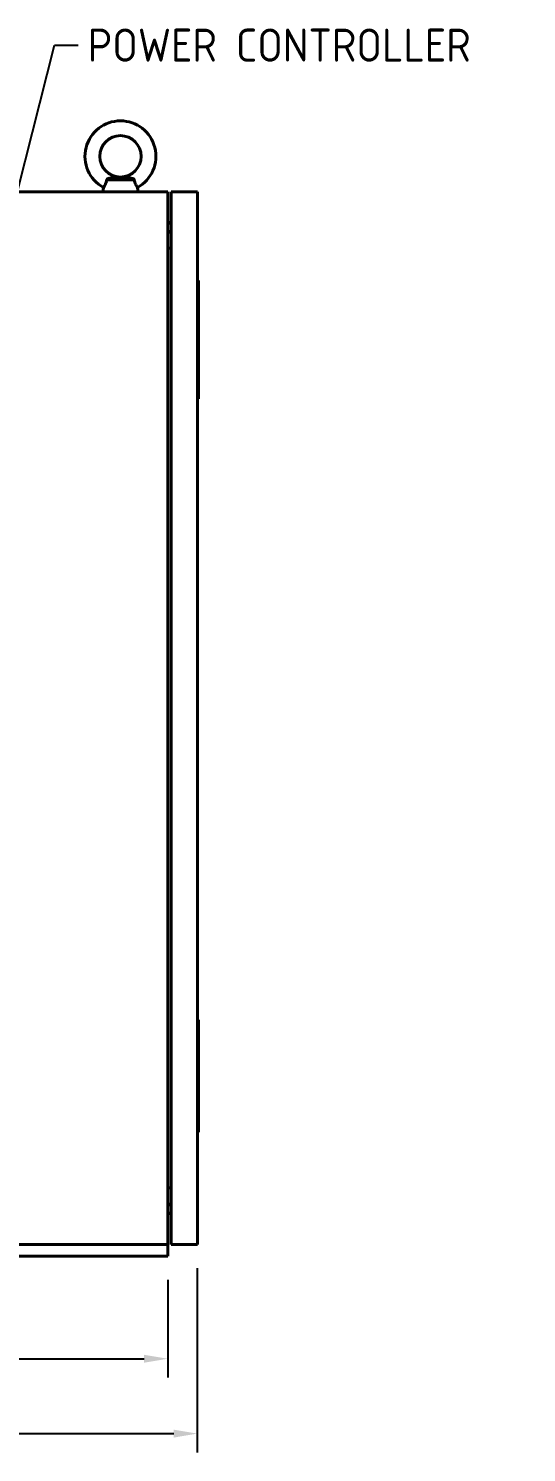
# Model space of a CAD drawing. Header units: millimetres. Extents: x 0 to 4752, y 0 to 3360.
# Drawn here: x 2181 to 2602, y 936 to 2140 of the extents above; entities that cross this region are included whole.
import ezdxf

# ---------------------------------------------------------------- set-up
doc = ezdxf.new("R2010")
doc.units = ezdxf.units.MM
doc.header["$LTSCALE"] = 8
for name, color, linetype, lineweight in [('가시적인 것(ISO)', 3, 'Continuous', 40), ('가시적인 좁은 것(ISO)', 3, 'Continuous', 35), ('기호(ISO)', 5, 'Continuous', 25), ('치수(ISO)', 2, 'Continuous', 25)]:
    doc.layers.add(name, color=color, linetype=linetype, lineweight=lineweight)
doc.styles.add('치수 텍스트_PSTEK_POSCO', font='isocp.shx')
doc.dimstyles.new('치수_PSTEK_POSCO', dxfattribs={"dimscale": 8, "dimtxt": 3.5, "dimasz": 2.5, "dimexe": 2, "dimexo": 2.5, "dimgap": 1, "dimtad": 1, "dimrnd": 1e-08, "dimdsep": 46, "dimtxsty": '치수 텍스트_PSTEK_POSCO', "dimcen": 0.09, "dimdle": 10, "dimclrd": 7, "dimclre": 7, "dimclrt": 2, "dimadec": 1, "dimazin": 2, "dimtfac": 1, "dimtmove": 0, "dimatfit": 3, "dimfxl": 0, "dimtolj": 1, "dimlwd": -1, "dimlwe": -1, "dimarcsym": 0})
doc.dimstyles.new('치수_PSTEK_POSCO$7', dxfattribs={"dimscale": 8, "dimtxt": 3.5, "dimasz": 2.5, "dimexe": 2, "dimexo": 2.5, "dimgap": 1, "dimtad": 1, "dimrnd": 1e-08, "dimdsep": 46, "dimtxsty": '치수 텍스트_PSTEK_POSCO', "dimcen": 0.09, "dimdle": 10, "dimclrd": 7, "dimclre": 7, "dimclrt": 2, "dimadec": 1, "dimazin": 2, "dimtfac": 1, "dimtmove": 0, "dimatfit": 3, "dimfxl": 0, "dimtolj": 1, "dimlwd": -1, "dimlwe": -1, "dimarcsym": 0})

# ---------------------------------------------------------------- blocks, each defined once
blk = doc.blocks.new('*D22')
at = {"layer": 'Defpoints', "color": 0}
for p in [(1498.4, 1101.9), (2298.4, 1101.9), (2298.4, 1015.2)]:
    blk.add_point(p, dxfattribs=at)
at = {"layer": '치수(ISO)', "color": 7}
for p, q in [((1498.4, 1081.9), (1498.4, 999.2)), ((2298.4, 1081.9), (2298.4, 999.2)), ((1518.4, 1015.2), (2278.4, 1015.2))]:
    blk.add_line(p, q, dxfattribs=at)
for points in [[(1518.4, 1018.5), (1518.4, 1011.8), (1498.4, 1015.2)], [(2278.4, 1018.5), (2278.4, 1011.8), (2298.4, 1015.2)]]:
    blk.add_solid(points, dxfattribs=at)
at = {"layer": '치수(ISO)', "color": 2, "insert": (1873.2, 1037.2), "char_height": 28, "attachment_point": 4, "style": '치수 텍스트_PSTEK_POSCO'}
blk.add_mtext('\\A1;800', dxfattribs=at)
blk = doc.blocks.new('*D35')
at = {"layer": 'Defpoints', "color": 0}
for p in [(2323.4, 1111.9), (1498.4, 1101.9), (2323.4, 951.9)]:
    blk.add_point(p, dxfattribs=at)
at = {"layer": '치수(ISO)', "color": 7}
for p, q in [((2323.4, 1091.9), (2323.4, 935.9)), ((1498.4, 1081.9), (1498.4, 935.9)), ((1518.4, 951.9), (2303.4, 951.9))]:
    blk.add_line(p, q, dxfattribs=at)
for points in [[(1518.4, 955.2), (1518.4, 948.5), (1498.4, 951.9)], [(2303.4, 955.2), (2303.4, 948.5), (2323.4, 951.9)]]:
    blk.add_solid(points, dxfattribs=at)
at = {"layer": '치수(ISO)', "color": 2, "insert": (1885.1, 973.9), "char_height": 28, "attachment_point": 4, "style": '치수 텍스트_PSTEK_POSCO'}
blk.add_mtext('\\A1;825', dxfattribs=at)

msp = doc.modelspace()

# ---------------------------------------------------------------- linework, layer by layer
at = {"layer": '가시적인 것(ISO)'}
for p, q in [((2298.422, 2001.882), (1498.422, 2001.882)), ((2244.067, 2005.539), (2243.422, 2001.882)), ((2272.777, 2005.539), (2273.422, 2001.882)), ((2298.422, 1111.882), (2298.422, 2001.882)), ((2301.422, 1111.882), (2301.422, 2001.882)), ((2301.422, 2001.882), (2323.422, 2001.882)), ((2323.422, 2001.882), (2323.422, 1111.882)), ((2298.422, 1975.882), (2301.422, 1975.882)), ((2298.422, 1967.882), (2301.422, 1967.882)), ((2298.422, 1954.182), (2301.422, 1954.182)), ((2324.422, 1926.882), (2323.422, 1926.882)), ((2324.422, 1826.882), (2324.422, 1926.882)), ((2324.422, 1921.882), (2324.432, 1921.882)), ((2324.422, 1916.882), (2324.432, 1916.882)), ((2324.432, 1921.882), (2324.432, 1916.882)), ((2324.432, 1916.882), (2324.432, 1836.882)), ((2324.422, 1836.882), (2324.432, 1836.882)), ((2324.422, 1831.882), (2324.432, 1831.882)), ((2324.432, 1836.882), (2324.432, 1831.882)), ((2324.422, 1826.882), (2323.422, 1826.882)), ((2324.422, 1301.882), (2323.422, 1301.882)), ((2324.422, 1206.882), (2324.422, 1301.882)), ((2324.422, 1296.882), (2324.432, 1296.882)), ((2324.422, 1291.882), (2324.432, 1291.882)), ((2324.432, 1296.882), (2324.432, 1291.882)), ((2324.432, 1291.882), (2324.432, 1216.882)), ((2324.422, 1216.882), (2324.432, 1216.882)), ((2324.432, 1216.882), (2324.432, 1211.882)), ((2324.422, 1206.882), (2323.422, 1206.882)), ((2324.422, 1211.882), (2324.432, 1211.882)), ((2298.422, 1159.582), (2301.422, 1159.582)), ((2298.422, 1145.882), (2301.422, 1145.882)), ((2298.422, 1137.882), (2301.422, 1137.882)), ((1498.422, 1111.882), (2298.422, 1111.882)), ((2298.422, 1101.882), (2298.422, 1111.882)), ((2301.422, 1111.882), (2323.422, 1111.882)), ((1498.422, 1101.882), (2298.422, 1101.882))]:
    msp.add_line(p, q, dxfattribs=at)
msp.add_circle((2258.422, 2031.882), 17.5, dxfattribs=at)
msp.add_arc((2258.422, 2031.882), 30, 298.587692, 241.412308, dxfattribs=at)
for points, knots in [([(2246.731, 2011.831), (2246.609, 2011.046), (2246.418, 2010.281), (2245.934, 2008.868), (2245.658, 2008.244), (2245.096, 2007.141), (2244.819, 2006.68), (2244.365, 2005.965), (2244.197, 2005.724), (2244.084, 2005.563), (2244.067, 2005.539), (2244.067, 2005.539)], [0, 0, 0, 0, 0.23899851, 0.23899851, 0.46692882, 0.46692882, 0.70340854, 0.70340854, 0.94828753, 0.94828753, 1.05391748, 1.05391748, 1.05391748, 1.05391748]), ([(2247.93, 2013.118), (2247.874, 2013.106), (2247.819, 2013.091), (2247.598, 2013.017), (2247.442, 2012.933), (2247.185, 2012.729), (2247.08, 2012.616), (2246.925, 2012.391), (2246.869, 2012.285), (2246.781, 2012.063), (2246.75, 2011.948), (2246.731, 2011.831)], [0.271392917, 0.271392917, 0.271392917, 0.271392917, 0.288081178, 0.288081178, 0.33959091, 0.33959091, 0.383935904, 0.383935904, 0.418333541, 0.418333541, 0.452018937, 0.452018937, 0.452018937, 0.452018937]), ([(2258.422, 2014.382), (2257.236, 2014.382), (2255.935, 2014.322), (2253.256, 2014.063), (2251.875, 2013.864), (2249.748, 2013.489), (2248.85, 2013.314), (2247.93, 2013.118)], [0, 0, 0, 0, 0.43889625, 0.43889625, 0.87779251, 0.87779251, 1.14519874, 1.14519874, 1.14519874, 1.14519874]), ([(2268.915, 2013.118), (2267.995, 2013.314), (2267.096, 2013.489), (2264.97, 2013.864), (2263.588, 2014.063), (2260.91, 2014.322), (2259.608, 2014.382), (2258.422, 2014.382)], [3.82419151, 3.82419151, 3.82419151, 3.82419151, 4.09159775, 4.09159775, 4.530494, 4.530494, 4.96939025, 4.96939025, 4.96939025, 4.96939025]), ([(2270.113, 2011.831), (2270.087, 2011.996), (2270.036, 2012.155), (2269.893, 2012.44), (2269.805, 2012.565), (2269.591, 2012.792), (2269.463, 2012.891), (2269.194, 2013.037), (2269.057, 2013.087), (2268.915, 2013.118)], [0, 0, 0, 0, 0.050301995, 0.050301995, 0.096763646, 0.096763646, 0.146676753, 0.146676753, 0.19198533, 0.19198533, 0.19198533, 0.19198533]), ([(2272.777, 2005.539), (2272.777, 2005.539), (2272.748, 2005.58), (2272.589, 2005.809), (2272.401, 2006.081), (2271.912, 2006.868), (2271.615, 2007.378), (2271.037, 2008.577), (2270.764, 2009.242), (2270.356, 2010.571), (2270.212, 2011.196), (2270.113, 2011.831)], [1.05391748, 1.05391748, 1.05391748, 1.05391748, 1.19193978, 1.19193978, 1.43584134, 1.43584134, 1.68063298, 1.68063298, 1.91383984, 1.91383984, 2.10739417, 2.10739417, 2.10739417, 2.10739417])]:
    msp.add_open_spline(points, degree=3, knots=knots, dxfattribs=at)
at = {"layer": '가시적인 좁은 것(ISO)'}
for p, q in [((2270.113, 2011.831), (2246.731, 2011.831)), ((2247.93, 2013.118), (2268.915, 2013.118)), ((2301.422, 1975.138), (2298.422, 1975.138)), ((2298.422, 1968.626), (2301.422, 1968.626)), ((2301.422, 1145.138), (2298.422, 1145.138)), ((2298.422, 1138.626), (2301.422, 1138.626))]:
    msp.add_line(p, q, dxfattribs=at)

# ---------------------------------------------------------------- texts
at = {"layer": '기호(ISO)', "color": 2, "insert": (2230.777, 2125.905), "char_height": 28, "width": 379.7187, "attachment_point": 4, "style": '치수 텍스트_PSTEK_POSCO'}
msp.add_mtext('{\\fISOCP|b0|i0;\\H28.0000;POWER CONTROLLER}', dxfattribs=at)

# ---------------------------------------------------------------- dimensions: what is measured, and where the dimension line sits
at = {"layer": '치수(ISO)', "color": 7}
for base, p2, picture, middle in [((2323.422, 951.882), (2323.422, 1111.882), '*D35', (1910.922, 951.882)), ((2298.422, 1015.158), (2298.422, 1101.882), '*D22', (1898.422, 1015.158))]:
    dim = msp.add_linear_dim(base=base, p1=(1498.422, 1101.882), p2=p2, angle=180, dimstyle='치수_PSTEK_POSCO', override={"dimdec": 2, "dimtp": 0, "dimtm": 0, "dimtdec": 2, "dimtofl": 0, "dimatfit": 1}, dxfattribs=at)
    dim.commit()
    dim.dimension.update_dxf_attribs({"geometry": picture, "text_midpoint": middle, "dimtype": 160})

# ---------------------------------------------------------------- leaders
at = {"layer": '기호(ISO)', "color": 7, "annotation_type": 0, "has_hookline": 1, "hookline_direction": 0, "text_width": 370.921}
msp.add_leader([(2072.8, 1614.682), (2202.777, 2125.905), (2222.777, 2125.905)], dimstyle='치수_PSTEK_POSCO$7', override={"dimtad": 0}, dxfattribs=at)

doc.saveas('drawing.dxf')
